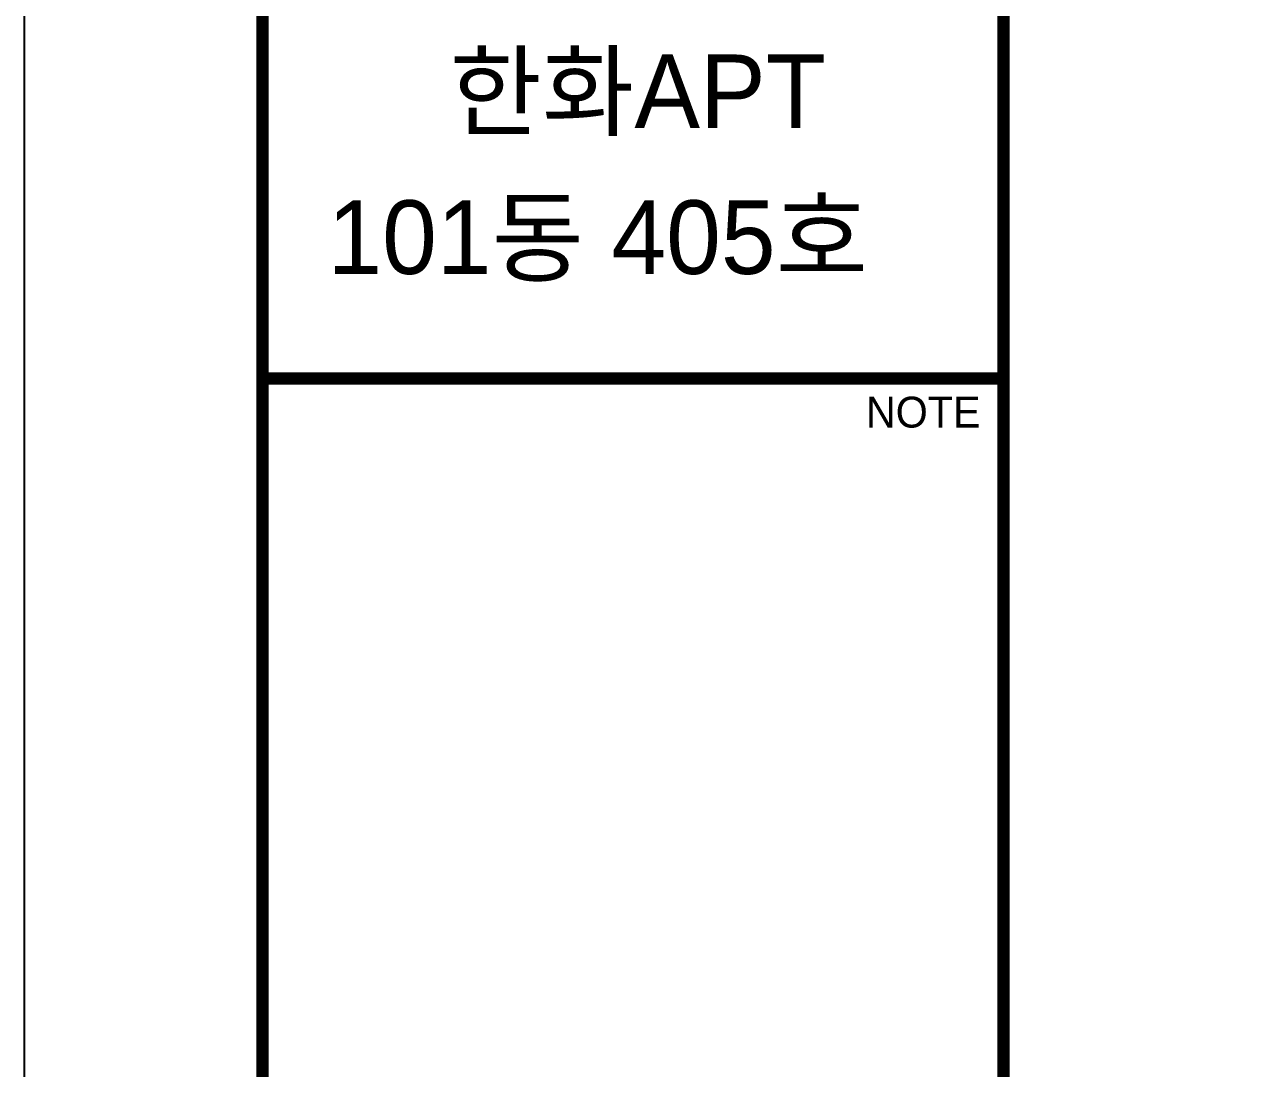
# Model space of a CAD drawing. Header units: millimetres. Extents: x -41292 to 298682, y -22072 to 33155.
# Drawn here: x 289 to 2864, y 10684 to 12877 of the extents above; entities that cross this region are included whole.
import ezdxf

# ---------------------------------------------------------------- set-up
doc = ezdxf.new("R2010")
doc.units = ezdxf.units.MM
doc.layers.add('기타', color=1, linetype='Continuous')
doc.styles.add('TITLE_BLOCK_01', font='', dxfattribs={"height": 2.5})
doc.styles.add('휴먼엑스포', font='')
doc.styles.get('TITLE_BLOCK_01').set_extended_font_data('AvantGarde Bk BT')
doc.styles.get('휴먼엑스포').set_extended_font_data('휴먼엑스포')

msp = doc.modelspace()

# ---------------------------------------------------------------- linework, layer by layer
at = {"const_width": 25.94}
msp.add_lwpolyline([(20789.27, 653.15), (789.27, 653.15), (789.27, 14503.15), (20789.27, 14503.15)], close=True, dxfattribs=at)
for points in [[(2345.95, 653.15), (2345.95, 14503.15)], [(783.45, 12133.67), (2340.13, 12133.67)], [(789.27, 12133.67), (2345.95, 12133.67)]]:
    msp.add_lwpolyline(points, dxfattribs=at)
at = {"layer": '기타'}
msp.add_lwpolyline([(21289.27, 153.15), (289.27, 153.15), (289.27, 15003.15), (21289.27, 15003.15)], close=True, dxfattribs=at)

# ---------------------------------------------------------------- texts
for s, height, style, p in [('한화APT', 154.661, '휴먼엑스포', (1182.15, 12659.66)), ('101동 405호', 154.661, '휴먼엑스포', (925.42, 12353.23)), ('NOTE', 64.862, 'TITLE_BLOCK_01', (2056.63, 12030.48))]:
    msp.add_text(s, height=height, dxfattribs=dict(style=style)).set_placement(p)

doc.saveas('drawing.dxf')
